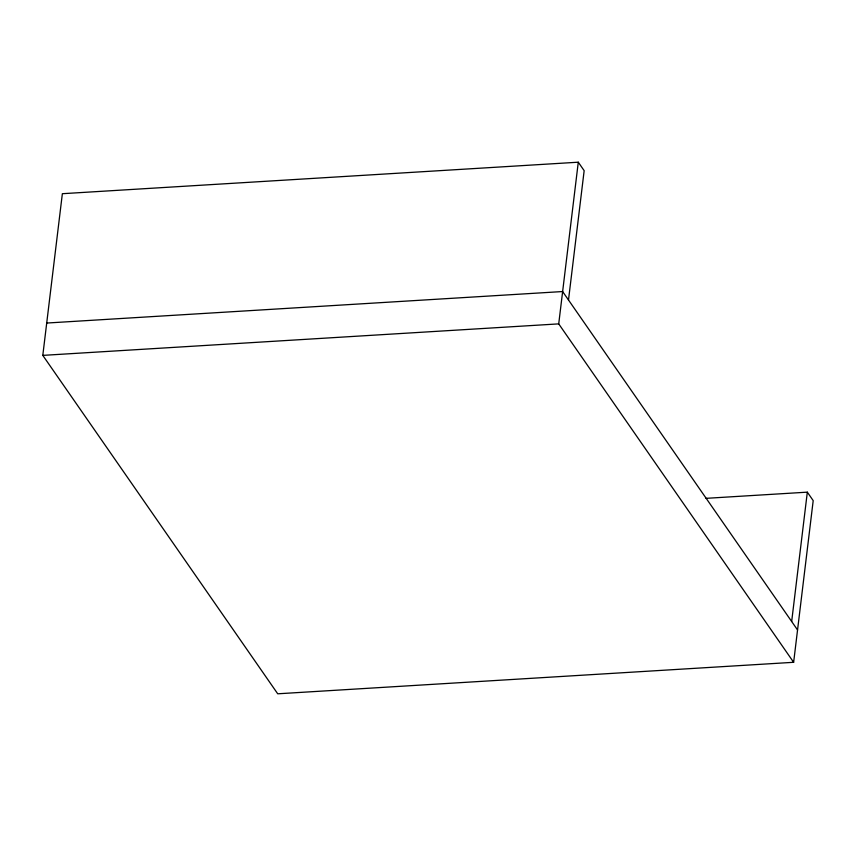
<?xml version="1.0" encoding="UTF-8"?>
<svg xmlns="http://www.w3.org/2000/svg" width="856" height="856" viewBox="0 0 856 856"><rect width="100%" height="100%" fill="white"/><g stroke="black" fill="none" stroke-linecap="round" stroke-linejoin="round"><path stroke-width="1.28" d="M706.007 498.342L807.326 492.157L813.2 500.621L793.64 662.298L277.719 693.799L42.8 355.379L62.36 193.702L578.282 162.201L584.156 170.665L568.502 300.007M793.64 662.298L558.722 323.878L578.282 162.201M791.672 621.499L807.326 492.157M46.716 323.044L562.627 291.543L797.546 629.963M42.8 355.379L558.722 323.878"/></g></svg>
